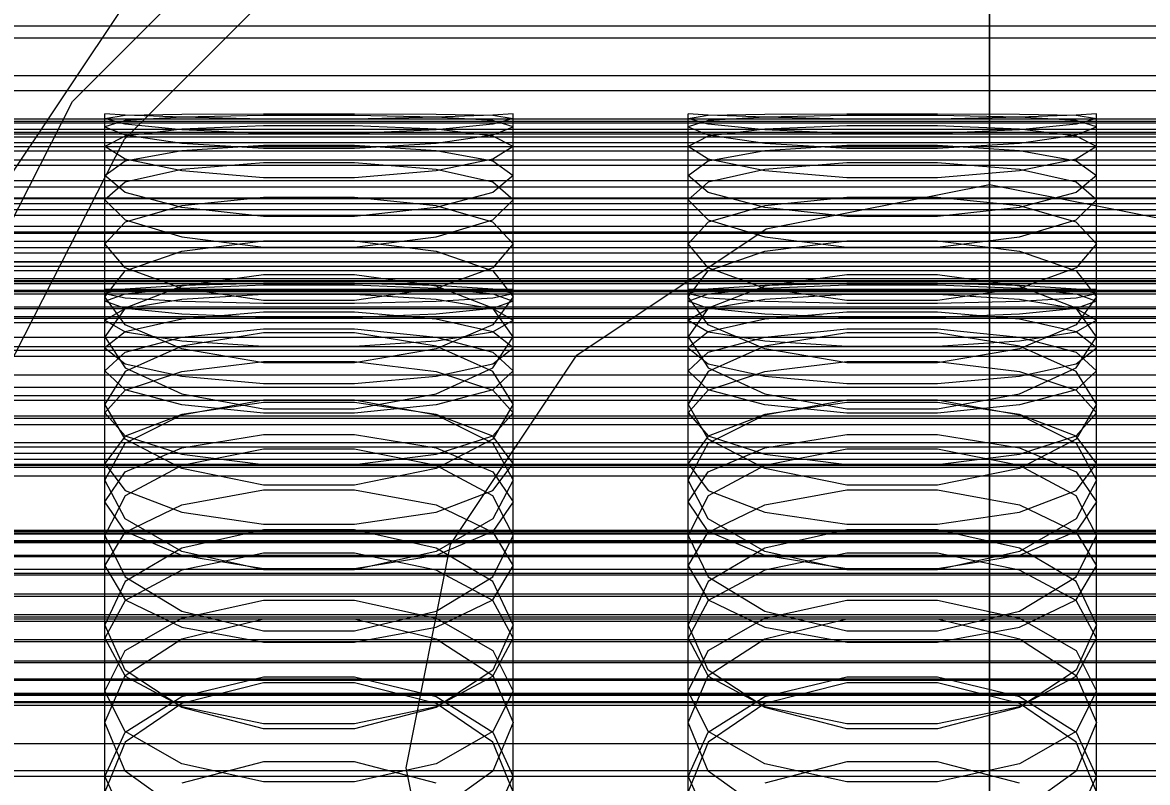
# Model space of a CAD drawing. Header units: millimetres. Extents: x -191664 to 191490, y -197311 to 10263.
# Drawn here: x -99.5 to 16.3, y -29951.5 to -29873.3 of the extents above; entities that cross this region are included whole.
import ezdxf

# ---------------------------------------------------------------- set-up
doc = ezdxf.new("R2010")
doc.units = ezdxf.units.MM
for name, color, linetype, lineweight in [('COTAS_USUARIO', 1, 'Continuous', 0), ('frontal_briquetadora', 7, 'Continuous', 0), ('frontal_C01', 7, 'Continuous', 0), ('frontal_C02', 7, 'Continuous', 0), ('frontal_C03', 7, 'Continuous', 0), ('frontal_secador', 7, 'Continuous', 0)]:
    doc.layers.add(name, color=color, linetype=linetype, lineweight=lineweight)
doc.dimstyles.new('PLANTA_100', dxfattribs={"dimtxt": 250, "dimasz": 150, "dimexe": 150, "dimexo": 80, "dimgap": 100, "dimtad": 1, "dimtih": 1, "dimtoh": 1, "dimdec": 1, "dimdsep": 46, "dimcen": 0.09, "dimclrd": 1, "dimclre": 1, "dimclrt": 1, "dimadec": 0, "dimazin": 0, "dimtfac": 1, "dimtdec": 4, "dimtofl": 0, "dimtmove": 0, "dimatfit": 3, "dimfxl": 1, "dimtolj": 1, "dimtzin": 0, "dimarcsym": 0})

# ---------------------------------------------------------------- blocks, each defined once
blk = doc.blocks.new('*D106')
at = {"layer": 'COTAS_USUARIO', "color": 1, "lineweight": -2, "transparency": 16777216}
for p, q in [((-1180, -29182.75), (-1180, -29032.75)), ((-60, -29332.75), (-1330, -29332.75)), ((-60, -29700), (-1330, -29700)), ((-1180, -29850), (-1180, -30000))]:
    blk.add_line(p, q, dxfattribs=at)
at = {"layer": 'COTAS_USUARIO', "color": 1, "transparency": 16777216}
for points in [[(-1205, -29182.75), (-1155, -29182.75), (-1180, -29332.75)], [(-1205, -29850), (-1155, -29850), (-1180, -29700)]]:
    blk.add_solid(points, dxfattribs=at)
at = {"layer": 'Defpoints', "color": 0, "transparency": 16777216}
for p in [(-1180, -29332.75), (20, -29332.75), (20, -29700)]:
    blk.add_point(p, dxfattribs=at)
blk = doc.blocks.new('*D109')
at = {"layer": 'COTAS_USUARIO', "color": 1, "lineweight": -2, "transparency": 16777216}
for p, q in [((-80, -28700), (-1350, -28700)), ((-1200, -31850), (-1200, -28850)), ((-80, -32000), (-1350, -32000))]:
    blk.add_line(p, q, dxfattribs=at)
at = {"layer": 'COTAS_USUARIO', "color": 1, "transparency": 16777216}
for points in [[(-1225, -28850), (-1175, -28850), (-1200, -28700)], [(-1225, -31850), (-1175, -31850), (-1200, -32000)]]:
    blk.add_solid(points, dxfattribs=at)
at = {"layer": 'Defpoints', "color": 0, "transparency": 16777216}
for p in [(-1200, -28700), (0, -28700), (0, -32000)]:
    blk.add_point(p, dxfattribs=at)
blk = doc.blocks.new('*D111')
at = {"layer": 'COTAS_USUARIO', "color": 1, "lineweight": -2, "transparency": 16777216}
for p, q in [((-80, -27700), (-1350, -27700)), ((-1200, -31850), (-1200, -27850)), ((-80, -32000), (-1350, -32000))]:
    blk.add_line(p, q, dxfattribs=at)
at = {"layer": 'COTAS_USUARIO', "color": 1, "transparency": 16777216}
for points in [[(-1225, -27850), (-1175, -27850), (-1200, -27700)], [(-1225, -31850), (-1175, -31850), (-1200, -32000)]]:
    blk.add_solid(points, dxfattribs=at)
at = {"layer": 'Defpoints', "color": 0, "transparency": 16777216}
for p in [(-1200, -27700), (0, -27700), (0, -32000)]:
    blk.add_point(p, dxfattribs=at)
blk = doc.blocks.new('*D117')
at = {"layer": 'COTAS_USUARIO', "color": 1, "lineweight": -2, "transparency": 16777216}
for p, q in [((1200, -29280), (1200, -29130)), ((80, -29430), (1350, -29430)), ((80, -29710), (1350, -29710)), ((1200, -29860), (1200, -30010))]:
    blk.add_line(p, q, dxfattribs=at)
at = {"layer": 'COTAS_USUARIO', "color": 1, "transparency": 16777216}
for points in [[(1175, -29280), (1225, -29280), (1200, -29430)], [(1175, -29860), (1225, -29860), (1200, -29710)]]:
    blk.add_solid(points, dxfattribs=at)
at = {"layer": 'Defpoints', "color": 0, "transparency": 16777216}
for p in [(0, -29430), (0, -29710), (1200, -29710)]:
    blk.add_point(p, dxfattribs=at)
blk = doc.blocks.new('*D118')
at = {"layer": 'COTAS_USUARIO', "color": 1, "lineweight": -2, "transparency": 16777216}
for p, q in [((1200, -29560), (1200, -29410)), ((80, -29710), (1350, -29710)), ((80, -29990), (1350, -29990)), ((1200, -30140), (1200, -30290))]:
    blk.add_line(p, q, dxfattribs=at)
at = {"layer": 'COTAS_USUARIO', "color": 1, "transparency": 16777216}
for points in [[(1175, -29560), (1225, -29560), (1200, -29710)], [(1175, -30140), (1225, -30140), (1200, -29990)]]:
    blk.add_solid(points, dxfattribs=at)
at = {"layer": 'Defpoints', "color": 0, "transparency": 16777216}
for p in [(0, -29710), (0, -29990), (1200, -29990)]:
    blk.add_point(p, dxfattribs=at)
blk = doc.blocks.new('*D119')
at = {"layer": 'COTAS_USUARIO', "color": 1, "lineweight": -2, "transparency": 16777216}
for p, q in [((1200, -29840), (1200, -29690)), ((80, -29990), (1350, -29990)), ((80, -30270), (1350, -30270)), ((1200, -30420), (1200, -30570))]:
    blk.add_line(p, q, dxfattribs=at)
at = {"layer": 'COTAS_USUARIO', "color": 1, "transparency": 16777216}
for points in [[(1175, -29840), (1225, -29840), (1200, -29990)], [(1175, -30420), (1225, -30420), (1200, -30270)]]:
    blk.add_solid(points, dxfattribs=at)
at = {"layer": 'Defpoints', "color": 0, "transparency": 16777216}
for p in [(0, -29990), (0, -30270), (1200, -30270)]:
    blk.add_point(p, dxfattribs=at)
blk = doc.blocks.new('*D121')
at = {"layer": 'COTAS_USUARIO', "color": 1, "lineweight": -2, "transparency": 16777216}
for p, q in [((-80, -29000), (-1350, -29000)), ((-1200, -31850), (-1200, -29150)), ((-80, -32000), (-1350, -32000))]:
    blk.add_line(p, q, dxfattribs=at)
at = {"layer": 'COTAS_USUARIO', "color": 1, "transparency": 16777216}
for points in [[(-1225, -29150), (-1175, -29150), (-1200, -29000)], [(-1225, -31850), (-1175, -31850), (-1200, -32000)]]:
    blk.add_solid(points, dxfattribs=at)
at = {"layer": 'Defpoints', "color": 0, "transparency": 16777216}
for p in [(-1200, -29000), (0, -29000), (0, -32000)]:
    blk.add_point(p, dxfattribs=at)

msp = doc.modelspace()

# ---------------------------------------------------------------- linework, layer by layer
at = {"layer": 'frontal_briquetadora', "color": 9, "true_color": 0xb9c3c2}
for p, q in [((-88.92, -29882.86), (-91, -29882.75)), ((-91, -29900.75), (-91, -29882.75)), ((-91, -29883.22), (-88.92, -29882.88)), ((-88.92, -29883.78), (-91, -29883.22)), ((-91, -29901.2), (-91, -29883.22)), ((-88.92, -29882.88), (-83.09, -29882.76)), ((-83.09, -29883.09), (-88.92, -29882.86)), ((-83.09, -29883.06), (-88.92, -29883.42)), ((-83.09, -29882.76), (-74.67, -29882.75)), ((-74.67, -29882.92), (-83.09, -29883.06)), ((-74.67, -29883.28), (-83.09, -29883.09)), ((-74.67, -29882.75), (-65.33, -29882.75)), ((-65.33, -29882.92), (-74.67, -29882.92)), ((-65.33, -29882.75), (-56.91, -29882.76)), ((-56.91, -29883.06), (-65.33, -29882.92)), ((-56.91, -29883.09), (-65.33, -29883.28)), ((-56.91, -29882.76), (-51.08, -29882.88)), ((-51.08, -29882.86), (-56.91, -29883.09)), ((-51.08, -29883.42), (-56.91, -29883.06)), ((-49, -29882.75), (-51.08, -29882.86)), ((-51.08, -29882.88), (-49, -29883.22)), ((-49, -29883.22), (-51.08, -29883.78)), ((-49, -29900.75), (-49, -29882.75)), ((-49, -29901.2), (-49, -29883.22)), ((-28.92, -29882.86), (-31, -29882.75)), ((-31, -29900.75), (-31, -29882.75)), ((-31, -29883.22), (-28.92, -29882.88)), ((-28.92, -29883.78), (-31, -29883.22)), ((-31, -29901.2), (-31, -29883.22)), ((-28.92, -29882.88), (-23.09, -29882.76)), ((-23.09, -29883.09), (-28.92, -29882.86)), ((-23.09, -29883.06), (-28.92, -29883.42)), ((-23.09, -29882.76), (-14.67, -29882.75)), ((-14.67, -29882.92), (-23.09, -29883.06)), ((-14.67, -29883.28), (-23.09, -29883.09)), ((-14.67, -29882.75), (-5.33, -29882.75)), ((-5.33, -29882.92), (-14.67, -29882.92)), ((-5.33, -29882.75), (3.09, -29882.76)), ((3.09, -29883.06), (-5.33, -29882.92)), ((3.09, -29883.09), (-5.33, -29883.28)), ((3.09, -29882.76), (8.92, -29882.88)), ((8.92, -29882.86), (3.09, -29883.09)), ((8.92, -29883.42), (3.09, -29883.06)), ((11, -29882.75), (8.92, -29882.86)), ((8.92, -29882.88), (11, -29883.22)), ((11, -29883.22), (8.92, -29883.78)), ((11, -29900.75), (11, -29882.75)), ((11, -29901.2), (11, -29883.22)), ((-88.92, -29883.42), (-91, -29884.06)), ((-91, -29902), (-91, -29884.06)), ((-91, -29884.06), (-88.92, -29884.91)), ((-83.09, -29884.37), (-88.92, -29883.78)), ((-83.09, -29884.3), (-88.92, -29885.02)), ((-74.67, -29883.96), (-83.09, -29884.3)), ((-74.67, -29884.76), (-83.09, -29884.37)), ((-65.33, -29883.28), (-74.67, -29883.28)), ((-65.33, -29883.96), (-74.67, -29883.96)), ((-56.91, -29884.3), (-65.33, -29883.96)), ((-56.91, -29884.37), (-65.33, -29884.76)), ((-51.08, -29883.78), (-56.91, -29884.37)), ((-51.08, -29885.02), (-56.91, -29884.3)), ((-49, -29884.06), (-51.08, -29883.42)), ((-51.08, -29884.91), (-49, -29884.06)), ((-49, -29902), (-49, -29884.06)), ((-28.92, -29883.42), (-31, -29884.06)), ((-31, -29902), (-31, -29884.06)), ((-31, -29884.06), (-28.92, -29884.91)), ((-23.09, -29884.37), (-28.92, -29883.78)), ((-23.09, -29884.3), (-28.92, -29885.02)), ((-14.67, -29883.96), (-23.09, -29884.3)), ((-14.67, -29884.76), (-23.09, -29884.37)), ((-5.33, -29883.28), (-14.67, -29883.28)), ((-5.33, -29883.96), (-14.67, -29883.96)), ((3.09, -29884.3), (-5.33, -29883.96)), ((3.09, -29884.37), (-5.33, -29884.76)), ((8.92, -29883.78), (3.09, -29884.37)), ((8.92, -29885.02), (3.09, -29884.3)), ((11, -29884.06), (8.92, -29883.42)), ((8.92, -29884.91), (11, -29884.06)), ((11, -29902), (11, -29884.06)), ((-88.92, -29885.02), (-91, -29886.11)), ((-88.92, -29884.91), (-83.09, -29885.75)), ((-65.33, -29884.76), (-74.67, -29884.76)), ((-56.91, -29885.75), (-51.08, -29884.91)), ((-49, -29886.11), (-51.08, -29885.02)), ((-28.92, -29885.02), (-31, -29886.11)), ((-28.92, -29884.91), (-23.09, -29885.75)), ((-5.33, -29884.76), (-14.67, -29884.76)), ((3.09, -29885.75), (8.92, -29884.91)), ((11, -29886.11), (8.92, -29885.02)), ((-91, -29903.95), (-91, -29886.11)), ((-88.92, -29887.4), (-91, -29886.11)), ((-88.92, -29887.56), (-83.09, -29886.49)), ((-83.09, -29885.75), (-74.67, -29886.27)), ((-83.09, -29886.49), (-74.67, -29885.95)), ((-74.67, -29885.95), (-65.33, -29885.95)), ((-74.67, -29886.27), (-65.33, -29886.27)), ((-65.33, -29886.27), (-56.91, -29885.75)), ((-65.33, -29885.95), (-56.91, -29886.49)), ((-56.91, -29886.49), (-51.08, -29887.56)), ((-49, -29886.11), (-51.08, -29887.4)), ((-49, -29903.95), (-49, -29886.11)), ((-31, -29903.95), (-31, -29886.11)), ((-28.92, -29887.4), (-31, -29886.11)), ((-28.92, -29887.56), (-23.09, -29886.49)), ((-23.09, -29885.75), (-14.67, -29886.27)), ((-23.09, -29886.49), (-14.67, -29885.95)), ((-14.67, -29885.95), (-5.33, -29885.95)), ((-14.67, -29886.27), (-5.33, -29886.27)), ((-5.33, -29886.27), (3.09, -29885.75)), ((-5.33, -29885.95), (3.09, -29886.49)), ((3.09, -29886.49), (8.92, -29887.56)), ((11, -29886.11), (8.92, -29887.4)), ((11, -29903.95), (11, -29886.11)), ((-91, -29889.09), (-88.92, -29887.56)), ((-83.09, -29888.59), (-88.92, -29887.4)), ((-74.67, -29887.79), (-83.09, -29888.46)), ((-65.33, -29887.79), (-74.67, -29887.79)), ((-56.91, -29888.46), (-65.33, -29887.79)), ((-51.08, -29887.4), (-56.91, -29888.59)), ((-51.08, -29887.56), (-49, -29889.09)), ((-31, -29889.09), (-28.92, -29887.56)), ((-23.09, -29888.59), (-28.92, -29887.4)), ((-14.67, -29887.79), (-23.09, -29888.46)), ((-5.33, -29887.79), (-14.67, -29887.79)), ((3.09, -29888.46), (-5.33, -29887.79)), ((8.92, -29887.4), (3.09, -29888.59)), ((8.92, -29887.56), (11, -29889.09)), ((-83.09, -29888.46), (-88.92, -29889.77)), ((-74.67, -29889.31), (-83.09, -29888.59)), ((-56.91, -29888.59), (-65.33, -29889.31)), ((-51.08, -29889.77), (-56.91, -29888.46)), ((-23.09, -29888.46), (-28.92, -29889.77)), ((-14.67, -29889.31), (-23.09, -29888.59)), ((3.09, -29888.59), (-5.33, -29889.31)), ((8.92, -29889.77), (3.09, -29888.46)), ((-88.92, -29890.82), (-91, -29889.09)), ((-91, -29906.8), (-91, -29889.09)), ((-88.92, -29889.77), (-91, -29891.59)), ((-65.33, -29889.31), (-74.67, -29889.31)), ((-49, -29889.09), (-51.08, -29890.82)), ((-49, -29891.59), (-51.08, -29889.77)), ((-49, -29906.8), (-49, -29889.09)), ((-28.92, -29890.82), (-31, -29889.09)), ((-31, -29906.8), (-31, -29889.09)), ((-28.92, -29889.77), (-31, -29891.59)), ((-5.33, -29889.31), (-14.67, -29889.31)), ((11, -29889.09), (8.92, -29890.82)), ((11, -29891.59), (8.92, -29889.77)), ((11, -29906.8), (11, -29889.09)), ((-83.09, -29892.36), (-88.92, -29890.82)), ((-74.67, -29891.33), (-83.09, -29892.2)), ((-65.33, -29891.33), (-74.67, -29891.33)), ((-56.91, -29892.2), (-65.33, -29891.33)), ((-51.08, -29890.82), (-56.91, -29892.36)), ((-23.09, -29892.36), (-28.92, -29890.82)), ((-14.67, -29891.33), (-23.09, -29892.2)), ((-5.33, -29891.33), (-14.67, -29891.33)), ((3.09, -29892.2), (-5.33, -29891.33)), ((8.92, -29890.82), (3.09, -29892.36)), ((-91, -29909.18), (-91, -29891.59)), ((-91, -29891.59), (-88.92, -29893.62)), ((-83.09, -29892.2), (-88.92, -29893.86)), ((-74.67, -29893.28), (-83.09, -29892.36)), ((-56.91, -29892.36), (-65.33, -29893.28)), ((-51.08, -29893.86), (-56.91, -29892.2)), ((-51.08, -29893.62), (-49, -29891.59)), ((-49, -29909.18), (-49, -29891.59)), ((-31, -29909.18), (-31, -29891.59)), ((-31, -29891.59), (-28.92, -29893.62)), ((-23.09, -29892.2), (-28.92, -29893.86)), ((-14.67, -29893.28), (-23.09, -29892.36)), ((3.09, -29892.36), (-5.33, -29893.28)), ((8.92, -29893.86), (3.09, -29892.2)), ((8.92, -29893.62), (11, -29891.59)), ((11, -29909.18), (11, -29891.59)), ((-88.92, -29893.62), (-83.09, -29895.39)), ((-65.33, -29893.28), (-74.67, -29893.28)), ((-56.91, -29895.39), (-51.08, -29893.62)), ((-28.92, -29893.62), (-23.09, -29895.39)), ((-5.33, -29893.28), (-14.67, -29893.28)), ((3.09, -29895.39), (8.92, -29893.62)), ((-88.92, -29893.86), (-91, -29896.12)), ((-49, -29896.12), (-51.08, -29893.86)), ((-28.92, -29893.86), (-31, -29896.12)), ((11, -29896.12), (8.92, -29893.86)), ((200, -29895.04), (-160, -29895.04)), ((-83.09, -29895.39), (-74.67, -29896.44)), ((-83.09, -29896.86), (-74.67, -29895.8)), ((-74.67, -29895.8), (-65.33, -29895.8)), ((-65.33, -29896.44), (-56.91, -29895.39)), ((-65.33, -29895.8), (-56.91, -29896.86)), ((-23.09, -29895.39), (-14.67, -29896.44)), ((-23.09, -29896.86), (-14.67, -29895.8)), ((-14.67, -29895.8), (-5.33, -29895.8)), ((-5.33, -29896.44), (3.09, -29895.39)), ((-5.33, -29895.8), (3.09, -29896.86)), ((-88.92, -29898.58), (-91, -29896.12)), ((-91, -29913.5), (-91, -29896.12)), ((-88.92, -29898.87), (-83.09, -29896.86)), ((-74.67, -29896.44), (-65.33, -29896.44)), ((-56.91, -29896.86), (-51.08, -29898.87)), ((-49, -29896.12), (-51.08, -29898.58)), ((-49, -29913.5), (-49, -29896.12)), ((-28.92, -29898.58), (-31, -29896.12)), ((-31, -29913.5), (-31, -29896.12)), ((-28.92, -29898.87), (-23.09, -29896.86)), ((-14.67, -29896.44), (-5.33, -29896.44)), ((3.09, -29896.86), (8.92, -29898.87)), ((11, -29896.12), (8.92, -29898.58)), ((11, -29913.5), (11, -29896.12)), ((-91, -29901.55), (-88.92, -29898.87)), ((-83.09, -29900.7), (-88.92, -29898.58)), ((-74.67, -29899.29), (-83.09, -29900.47)), ((-65.33, -29899.29), (-74.67, -29899.29)), ((-56.91, -29900.47), (-65.33, -29899.29)), ((-51.08, -29898.58), (-56.91, -29900.7)), ((-51.08, -29898.87), (-49, -29901.55)), ((-31, -29901.55), (-28.92, -29898.87)), ((-23.09, -29900.7), (-28.92, -29898.58)), ((-14.67, -29899.29), (-23.09, -29900.47)), ((-5.33, -29899.29), (-14.67, -29899.29)), ((3.09, -29900.47), (-5.33, -29899.29)), ((8.92, -29898.58), (3.09, -29900.7)), ((8.92, -29898.87), (11, -29901.55)), ((184, -29900), (-194, -29900)), ((-83.09, -29900.4), (-88.92, -29900.75)), ((-83.09, -29900.47), (-88.92, -29902.71)), ((-74.67, -29900.2), (-83.09, -29900.4)), ((-83.09, -29900.66), (-74.67, -29900.33)), ((-65.33, -29900.2), (-74.67, -29900.2)), ((-74.67, -29900.33), (-65.33, -29900.33)), ((-56.91, -29900.4), (-65.33, -29900.2)), ((-65.33, -29900.33), (-56.91, -29900.66)), ((-51.08, -29900.75), (-56.91, -29900.4)), ((-51.08, -29902.71), (-56.91, -29900.47)), ((-23.09, -29900.4), (-28.92, -29900.75)), ((-23.09, -29900.47), (-28.92, -29902.71)), ((-14.67, -29900.2), (-23.09, -29900.4)), ((-23.09, -29900.66), (-14.67, -29900.33)), ((-5.33, -29900.2), (-14.67, -29900.2)), ((-14.67, -29900.33), (-5.33, -29900.33)), ((3.09, -29900.4), (-5.33, -29900.2)), ((-5.33, -29900.33), (3.09, -29900.66)), ((8.92, -29900.75), (3.09, -29900.4)), ((8.92, -29902.71), (3.09, -29900.47)), ((-91, -29900.75), (-88.92, -29900.75)), ((-88.92, -29900.75), (-91, -29901.2)), ((-91, -29901.2), (-88.92, -29901.65)), ((-91, -29902), (-88.92, -29901.26)), ((-88.92, -29904.44), (-91, -29901.55)), ((-91, -29918.69), (-91, -29901.55)), ((-88.92, -29901.26), (-83.09, -29900.66)), ((-88.92, -29900.75), (-83.09, -29900.75)), ((-88.92, -29901.65), (-83.09, -29902.01)), ((-74.67, -29901.93), (-83.09, -29900.7)), ((-83.09, -29900.75), (-74.67, -29900.75)), ((-83.09, -29901.81), (-74.67, -29901.28)), ((-74.67, -29900.75), (-65.33, -29900.75)), ((-74.67, -29901.28), (-65.33, -29901.28)), ((-56.91, -29900.7), (-65.33, -29901.93)), ((-65.33, -29900.75), (-56.91, -29900.75)), ((-65.33, -29901.28), (-56.91, -29901.81)), ((-56.91, -29900.66), (-51.08, -29901.26)), ((-56.91, -29900.75), (-51.08, -29900.75)), ((-56.91, -29902.01), (-51.08, -29901.65)), ((-51.08, -29900.75), (-49, -29900.75)), ((-49, -29901.2), (-51.08, -29900.75)), ((-51.08, -29901.65), (-49, -29901.2)), ((-51.08, -29901.26), (-49, -29902)), ((-49, -29901.55), (-51.08, -29904.44)), ((-49, -29918.69), (-49, -29901.55)), ((-31, -29900.75), (-28.92, -29900.75)), ((-28.92, -29900.75), (-31, -29901.2)), ((-31, -29901.2), (-28.92, -29901.65)), ((-31, -29902), (-28.92, -29901.26)), ((-28.92, -29904.44), (-31, -29901.55)), ((-31, -29918.69), (-31, -29901.55)), ((-28.92, -29901.26), (-23.09, -29900.66)), ((-28.92, -29900.75), (-23.09, -29900.75)), ((-28.92, -29901.65), (-23.09, -29902.01)), ((-14.67, -29901.93), (-23.09, -29900.7)), ((-23.09, -29900.75), (-14.67, -29900.75)), ((-23.09, -29901.81), (-14.67, -29901.28)), ((-14.67, -29900.75), (-5.33, -29900.75)), ((-14.67, -29901.28), (-5.33, -29901.28)), ((3.09, -29900.7), (-5.33, -29901.93)), ((-5.33, -29900.75), (3.09, -29900.75)), ((-5.33, -29901.28), (3.09, -29901.81)), ((3.09, -29900.66), (8.92, -29901.26)), ((3.09, -29900.75), (8.92, -29900.75)), ((3.09, -29902.01), (8.92, -29901.65)), ((8.92, -29900.75), (11, -29900.75)), ((11, -29901.2), (8.92, -29900.75)), ((8.92, -29901.65), (11, -29901.2)), ((8.92, -29901.26), (11, -29902)), ((11, -29901.55), (8.92, -29904.44)), ((11, -29918.69), (11, -29901.55)), ((-88.92, -29902.75), (-91, -29902)), ((-88.92, -29902.71), (-91, -29905.68)), ((-91, -29903.95), (-88.92, -29902.76)), ((-88.92, -29902.76), (-83.09, -29901.81)), ((-83.09, -29903.34), (-88.92, -29902.75)), ((-83.09, -29902.01), (-74.67, -29902.21)), ((-65.33, -29901.93), (-74.67, -29901.93)), ((-74.67, -29902.21), (-65.33, -29902.21)), ((-65.33, -29902.21), (-56.91, -29902.01)), ((-56.91, -29901.81), (-51.08, -29902.76)), ((-51.08, -29902.75), (-56.91, -29903.34)), ((-49, -29902), (-51.08, -29902.75)), ((-49, -29905.68), (-51.08, -29902.71)), ((-51.08, -29902.76), (-49, -29903.95)), ((-28.92, -29902.75), (-31, -29902)), ((-28.92, -29902.71), (-31, -29905.68)), ((-31, -29903.95), (-28.92, -29902.76)), ((-28.92, -29902.76), (-23.09, -29901.81)), ((-23.09, -29903.34), (-28.92, -29902.75)), ((-23.09, -29902.01), (-14.67, -29902.21)), ((-5.33, -29901.93), (-14.67, -29901.93)), ((-14.67, -29902.21), (-5.33, -29902.21)), ((-5.33, -29902.21), (3.09, -29902.01)), ((3.09, -29901.81), (8.92, -29902.76)), ((8.92, -29902.75), (3.09, -29903.34)), ((11, -29902), (8.92, -29902.75)), ((11, -29905.68), (8.92, -29902.71)), ((8.92, -29902.76), (11, -29903.95)), ((-91, -29903.95), (-88.92, -29905.14)), ((-83.09, -29903.86), (-88.92, -29905.16)), ((-74.67, -29903.13), (-83.09, -29903.86)), ((-74.67, -29903.67), (-83.09, -29903.34)), ((-65.33, -29903.13), (-74.67, -29903.13)), ((-65.33, -29903.67), (-74.67, -29903.67)), ((-56.91, -29903.86), (-65.33, -29903.13)), ((-56.91, -29903.34), (-65.33, -29903.67)), ((-51.08, -29905.16), (-56.91, -29903.86)), ((-51.08, -29905.14), (-49, -29903.95)), ((-31, -29903.95), (-28.92, -29905.14)), ((-23.09, -29903.86), (-28.92, -29905.16)), ((-14.67, -29903.13), (-23.09, -29903.86)), ((-14.67, -29903.67), (-23.09, -29903.34)), ((-5.33, -29903.13), (-14.67, -29903.13)), ((-5.33, -29903.67), (-14.67, -29903.67)), ((3.09, -29903.86), (-5.33, -29903.13)), ((3.09, -29903.34), (-5.33, -29903.67)), ((8.92, -29905.16), (3.09, -29903.86)), ((8.92, -29905.14), (11, -29903.95)), ((-88.92, -29905.16), (-91, -29906.8)), ((-83.09, -29906.9), (-88.92, -29904.44)), ((-88.92, -29905.14), (-83.09, -29906.09)), ((-83.09, -29905.72), (-74.67, -29904.86)), ((-74.67, -29904.86), (-65.33, -29904.86)), ((-65.33, -29904.86), (-56.91, -29905.72)), ((-51.08, -29904.44), (-56.91, -29906.9)), ((-56.91, -29906.09), (-51.08, -29905.14)), ((-49, -29906.8), (-51.08, -29905.16)), ((-28.92, -29905.16), (-31, -29906.8)), ((-23.09, -29906.9), (-28.92, -29904.44)), ((-28.92, -29905.14), (-23.09, -29906.09)), ((-23.09, -29905.72), (-14.67, -29904.86)), ((-14.67, -29904.86), (-5.33, -29904.86)), ((-5.33, -29904.86), (3.09, -29905.72)), ((8.92, -29904.44), (3.09, -29906.9)), ((3.09, -29906.09), (8.92, -29905.14)), ((11, -29906.8), (8.92, -29905.16)), ((-91, -29922.63), (-91, -29905.68)), ((-91, -29905.68), (-88.92, -29908.85)), ((-88.92, -29907.26), (-83.09, -29905.72)), ((-74.67, -29905.27), (-83.09, -29906.64)), ((-83.09, -29906.09), (-74.67, -29906.62)), ((-65.33, -29905.27), (-74.67, -29905.27)), ((-56.91, -29906.64), (-65.33, -29905.27)), ((-65.33, -29906.62), (-56.91, -29906.09)), ((-56.91, -29905.72), (-51.08, -29907.26)), ((-51.08, -29908.85), (-49, -29905.68)), ((-49, -29922.63), (-49, -29905.68)), ((-31, -29922.63), (-31, -29905.68)), ((-31, -29905.68), (-28.92, -29908.85)), ((-28.92, -29907.26), (-23.09, -29905.72)), ((-14.67, -29905.27), (-23.09, -29906.64)), ((-23.09, -29906.09), (-14.67, -29906.62)), ((-5.33, -29905.27), (-14.67, -29905.27)), ((3.09, -29906.64), (-5.33, -29905.27)), ((-5.33, -29906.62), (3.09, -29906.09)), ((3.09, -29905.72), (8.92, -29907.26)), ((8.92, -29908.85), (11, -29905.68)), ((11, -29922.63), (11, -29905.68)), ((-91, -29906.8), (-88.92, -29908.43)), ((-91, -29909.18), (-88.92, -29907.26)), ((-83.09, -29906.64), (-88.92, -29909.22)), ((-74.67, -29908.33), (-83.09, -29906.9)), ((-74.67, -29906.62), (-65.33, -29906.62)), ((-56.91, -29906.9), (-65.33, -29908.33)), ((-51.08, -29909.22), (-56.91, -29906.64)), ((-51.08, -29908.43), (-49, -29906.8)), ((-51.08, -29907.26), (-49, -29909.18)), ((-31, -29906.8), (-28.92, -29908.43)), ((-31, -29909.18), (-28.92, -29907.26)), ((-23.09, -29906.64), (-28.92, -29909.22)), ((-14.67, -29908.33), (-23.09, -29906.9)), ((-14.67, -29906.62), (-5.33, -29906.62)), ((3.09, -29906.9), (-5.33, -29908.33)), ((8.92, -29909.22), (3.09, -29906.64)), ((8.92, -29908.43), (11, -29906.8)), ((8.92, -29907.26), (11, -29909.18)), ((-88.92, -29908.43), (-83.09, -29909.73)), ((-83.09, -29909.25), (-74.67, -29908.2)), ((-74.67, -29908.2), (-65.33, -29908.2)), ((-65.33, -29908.33), (-74.67, -29908.33)), ((-65.33, -29908.2), (-56.91, -29909.25)), ((-56.91, -29909.73), (-51.08, -29908.43)), ((-28.92, -29908.43), (-23.09, -29909.73)), ((-23.09, -29909.25), (-14.67, -29908.2)), ((-14.67, -29908.2), (-5.33, -29908.2)), ((-5.33, -29908.33), (-14.67, -29908.33)), ((-5.33, -29908.2), (3.09, -29909.25)), ((3.09, -29909.73), (8.92, -29908.43)), ((-88.92, -29911.11), (-91, -29909.18)), ((-88.92, -29909.22), (-91, -29912.61)), ((-88.92, -29908.85), (-83.09, -29911.53)), ((-88.92, -29911.14), (-83.09, -29909.25)), ((-83.09, -29909.73), (-74.67, -29910.46)), ((-65.33, -29910.46), (-56.91, -29909.73)), ((-56.91, -29911.53), (-51.08, -29908.85)), ((-56.91, -29909.25), (-51.08, -29911.14)), ((-49, -29909.18), (-51.08, -29911.11)), ((-49, -29912.61), (-51.08, -29909.22)), ((-28.92, -29911.11), (-31, -29909.18)), ((-28.92, -29909.22), (-31, -29912.61)), ((-28.92, -29908.85), (-23.09, -29911.53)), ((-28.92, -29911.14), (-23.09, -29909.25)), ((-23.09, -29909.73), (-14.67, -29910.46)), ((-5.33, -29910.46), (3.09, -29909.73)), ((3.09, -29911.53), (8.92, -29908.85)), ((3.09, -29909.25), (8.92, -29911.14)), ((11, -29909.18), (8.92, -29911.11)), ((11, -29912.61), (8.92, -29909.22)), ((-74.67, -29910.46), (-65.33, -29910.46)), ((-14.67, -29910.46), (-5.33, -29910.46)), ((-91, -29913.5), (-88.92, -29911.14)), ((-83.09, -29912.65), (-88.92, -29911.11)), ((-83.09, -29911.53), (-74.67, -29913.08)), ((-83.09, -29913.7), (-74.67, -29912.14)), ((-74.67, -29912.14), (-65.33, -29912.14)), ((-65.33, -29913.08), (-56.91, -29911.53)), ((-65.33, -29912.14), (-56.91, -29913.7)), ((-51.08, -29911.11), (-56.91, -29912.65)), ((-51.08, -29911.14), (-49, -29913.5)), ((-31, -29913.5), (-28.92, -29911.14)), ((-23.09, -29912.65), (-28.92, -29911.11)), ((-23.09, -29911.53), (-14.67, -29913.08)), ((-23.09, -29913.7), (-14.67, -29912.14)), ((-14.67, -29912.14), (-5.33, -29912.14)), ((-5.33, -29913.08), (3.09, -29911.53)), ((-5.33, -29912.14), (3.09, -29913.7)), ((8.92, -29911.11), (3.09, -29912.65)), ((8.92, -29911.14), (11, -29913.5)), ((-88.92, -29916.19), (-91, -29912.61)), ((-91, -29929.24), (-91, -29912.61)), ((-74.67, -29912.43), (-83.09, -29913.67)), ((-74.67, -29913.51), (-83.09, -29912.65)), ((-65.33, -29912.43), (-74.67, -29912.43)), ((-74.67, -29913.08), (-65.33, -29913.08)), ((-56.91, -29913.67), (-65.33, -29912.43)), ((-56.91, -29912.65), (-65.33, -29913.51)), ((-49, -29912.61), (-51.08, -29916.19)), ((-49, -29929.24), (-49, -29912.61)), ((-28.92, -29916.19), (-31, -29912.61)), ((-31, -29929.24), (-31, -29912.61)), ((-14.67, -29912.43), (-23.09, -29913.67)), ((-14.67, -29913.51), (-23.09, -29912.65)), ((-5.33, -29912.43), (-14.67, -29912.43)), ((-14.67, -29913.08), (-5.33, -29913.08)), ((3.09, -29913.67), (-5.33, -29912.43)), ((3.09, -29912.65), (-5.33, -29913.51)), ((11, -29912.61), (8.92, -29916.19)), ((11, -29929.24), (11, -29912.61)), ((-91, -29913.5), (-88.92, -29915.86)), ((-83.09, -29913.67), (-88.92, -29915.9)), ((-88.92, -29916.61), (-83.09, -29913.7)), ((-65.33, -29913.51), (-74.67, -29913.51)), ((-51.08, -29915.9), (-56.91, -29913.67)), ((-56.91, -29913.7), (-51.08, -29916.61)), ((-51.08, -29915.86), (-49, -29913.5)), ((-31, -29913.5), (-28.92, -29915.86)), ((-23.09, -29913.67), (-28.92, -29915.9)), ((-28.92, -29916.61), (-23.09, -29913.7)), ((-5.33, -29913.51), (-14.67, -29913.51)), ((8.92, -29915.9), (3.09, -29913.67)), ((3.09, -29913.7), (8.92, -29916.61)), ((8.92, -29915.86), (11, -29913.5)), ((-88.92, -29915.9), (-91, -29918.69)), ((-91, -29920.41), (-88.92, -29916.61)), ((-88.92, -29915.86), (-83.09, -29917.75)), ((-83.09, -29919.21), (-88.92, -29916.19)), ((-83.09, -29917.1), (-74.67, -29915.73)), ((-74.67, -29915.73), (-65.33, -29915.73)), ((-65.33, -29915.73), (-56.91, -29917.1)), ((-56.91, -29917.75), (-51.08, -29915.86)), ((-51.08, -29916.19), (-56.91, -29919.21)), ((-49, -29918.69), (-51.08, -29915.9)), ((-51.08, -29916.61), (-49, -29920.41)), ((-28.92, -29915.9), (-31, -29918.69)), ((-31, -29920.41), (-28.92, -29916.61)), ((-28.92, -29915.86), (-23.09, -29917.75)), ((-23.09, -29919.21), (-28.92, -29916.19)), ((-23.09, -29917.1), (-14.67, -29915.73)), ((-14.67, -29915.73), (-5.33, -29915.73)), ((-5.33, -29915.73), (3.09, -29917.1)), ((3.09, -29917.75), (8.92, -29915.86)), ((8.92, -29916.19), (3.09, -29919.21)), ((11, -29918.69), (8.92, -29915.9)), ((8.92, -29916.61), (11, -29920.41)), ((-88.92, -29919.56), (-83.09, -29917.1)), ((-74.67, -29917.21), (-83.09, -29918.89)), ((-83.09, -29917.75), (-74.67, -29918.8)), ((-65.33, -29917.21), (-74.67, -29917.21)), ((-56.91, -29918.89), (-65.33, -29917.21)), ((-65.33, -29918.8), (-56.91, -29917.75)), ((-56.91, -29917.1), (-51.08, -29919.56)), ((-28.92, -29919.56), (-23.09, -29917.1)), ((-14.67, -29917.21), (-23.09, -29918.89)), ((-23.09, -29917.75), (-14.67, -29918.8)), ((-5.33, -29917.21), (-14.67, -29917.21)), ((3.09, -29918.89), (-5.33, -29917.21)), ((-5.33, -29918.8), (3.09, -29917.75)), ((3.09, -29917.1), (8.92, -29919.56)), ((-91, -29918.69), (-88.92, -29921.48)), ((-83.09, -29918.89), (-88.92, -29922.02)), ((-74.67, -29918.8), (-65.33, -29918.8)), ((-51.08, -29922.02), (-56.91, -29918.89)), ((-51.08, -29921.48), (-49, -29918.69)), ((-31, -29918.69), (-28.92, -29921.48)), ((-23.09, -29918.89), (-28.92, -29922.02)), ((-14.67, -29918.8), (-5.33, -29918.8)), ((8.92, -29922.02), (3.09, -29918.89)), ((8.92, -29921.48), (11, -29918.69)), ((-91, -29922.63), (-88.92, -29919.56)), ((-74.67, -29920.94), (-83.09, -29919.21)), ((-56.91, -29919.21), (-65.33, -29920.94)), ((-51.08, -29919.56), (-49, -29922.63)), ((-31, -29922.63), (-28.92, -29919.56)), ((-14.67, -29920.94), (-23.09, -29919.21)), ((3.09, -29919.21), (-5.33, -29920.94)), ((8.92, -29919.56), (11, -29922.63)), ((-88.92, -29924.4), (-91, -29920.41)), ((-91, -29936.68), (-91, -29920.41)), ((-83.09, -29922.96), (-74.67, -29921.4)), ((-65.33, -29920.94), (-74.67, -29920.94)), ((-74.67, -29921.4), (-65.33, -29921.4)), ((-65.33, -29921.4), (-56.91, -29922.96)), ((-49, -29920.41), (-51.08, -29924.4)), ((-49, -29936.68), (-49, -29920.41)), ((-28.92, -29924.4), (-31, -29920.41)), ((-31, -29936.68), (-31, -29920.41)), ((-23.09, -29922.96), (-14.67, -29921.4)), ((-5.33, -29920.94), (-14.67, -29920.94)), ((-14.67, -29921.4), (-5.33, -29921.4)), ((-5.33, -29921.4), (3.09, -29922.96)), ((11, -29920.41), (8.92, -29924.4)), ((11, -29936.68), (11, -29920.41)), ((-88.92, -29922.02), (-91, -29926.09)), ((-88.92, -29921.48), (-83.09, -29923.71)), ((-56.91, -29923.71), (-51.08, -29921.48)), ((-49, -29926.09), (-51.08, -29922.02)), ((-28.92, -29922.02), (-31, -29926.09)), ((-28.92, -29921.48), (-23.09, -29923.71)), ((3.09, -29923.71), (8.92, -29921.48)), ((11, -29926.09), (8.92, -29922.02)), ((-88.92, -29925.7), (-91, -29922.63)), ((-88.92, -29925.75), (-83.09, -29922.96)), ((-83.09, -29923.71), (-74.67, -29924.95)), ((-65.33, -29924.95), (-56.91, -29923.71)), ((-56.91, -29922.96), (-51.08, -29925.75)), ((-49, -29922.63), (-51.08, -29925.7)), ((-28.92, -29925.7), (-31, -29922.63)), ((-28.92, -29925.75), (-23.09, -29922.96)), ((-23.09, -29923.71), (-14.67, -29924.95)), ((-5.33, -29924.95), (3.09, -29923.71)), ((3.09, -29922.96), (8.92, -29925.75)), ((11, -29922.63), (8.92, -29925.7)), ((-83.09, -29927.74), (-88.92, -29924.4)), ((-51.08, -29924.4), (-56.91, -29927.74)), ((-23.09, -29927.74), (-28.92, -29924.4)), ((8.92, -29924.4), (3.09, -29927.74)), ((-91, -29929.24), (-88.92, -29925.75)), ((-91, -29942.1), (-91, -29926.09)), ((-91, -29926.09), (-88.92, -29930.34)), ((-83.09, -29928.16), (-88.92, -29925.7)), ((-74.67, -29925.53), (-83.09, -29927.39)), ((-74.67, -29924.95), (-65.33, -29924.95)), ((-65.33, -29925.53), (-74.67, -29925.53)), ((-56.91, -29927.39), (-65.33, -29925.53)), ((-51.08, -29925.7), (-56.91, -29928.16)), ((-51.08, -29925.75), (-49, -29929.24)), ((-51.08, -29930.34), (-49, -29926.09)), ((-49, -29942.1), (-49, -29926.09)), ((-31, -29929.24), (-28.92, -29925.75)), ((-31, -29942.1), (-31, -29926.09)), ((-31, -29926.09), (-28.92, -29930.34)), ((-23.09, -29928.16), (-28.92, -29925.7)), ((-14.67, -29925.53), (-23.09, -29927.39)), ((-14.67, -29924.95), (-5.33, -29924.95)), ((-5.33, -29925.53), (-14.67, -29925.53)), ((3.09, -29927.39), (-5.33, -29925.53)), ((8.92, -29925.7), (3.09, -29928.16)), ((8.92, -29925.75), (11, -29929.24)), ((8.92, -29930.34), (11, -29926.09)), ((11, -29942.1), (11, -29926.09)), ((-83.09, -29927.39), (-88.92, -29930.84)), ((-74.67, -29929.65), (-83.09, -29927.74)), ((-74.67, -29927.93), (-83.09, -29929.66)), ((-74.67, -29929.52), (-83.09, -29928.16)), ((-65.33, -29927.93), (-74.67, -29927.93)), ((-56.91, -29927.74), (-65.33, -29929.65)), ((-56.91, -29929.66), (-65.33, -29927.93)), ((-56.91, -29928.16), (-65.33, -29929.52)), ((-51.08, -29930.84), (-56.91, -29927.39)), ((-23.09, -29927.39), (-28.92, -29930.84)), ((-14.67, -29929.65), (-23.09, -29927.74)), ((-14.67, -29927.93), (-23.09, -29929.66)), ((-14.67, -29929.52), (-23.09, -29928.16)), ((-5.33, -29927.93), (-14.67, -29927.93)), ((3.09, -29927.74), (-5.33, -29929.65)), ((3.09, -29929.66), (-5.33, -29927.93)), ((3.09, -29928.16), (-5.33, -29929.52)), ((8.92, -29930.84), (3.09, -29927.39)), ((-91, -29929.24), (-88.92, -29932.72)), ((-65.33, -29929.52), (-74.67, -29929.52)), ((-51.08, -29932.72), (-49, -29929.24)), ((-31, -29929.24), (-28.92, -29932.72)), ((-5.33, -29929.52), (-14.67, -29929.52)), ((8.92, -29932.72), (11, -29929.24)), ((-83.09, -29929.66), (-88.92, -29932.79)), ((-88.92, -29930.34), (-83.09, -29933.89)), ((-65.33, -29929.65), (-74.67, -29929.65)), ((-51.08, -29932.79), (-56.91, -29929.66)), ((-56.91, -29933.89), (-51.08, -29930.34)), ((-23.09, -29929.66), (-28.92, -29932.79)), ((-28.92, -29930.34), (-23.09, -29933.89)), ((-5.33, -29929.65), (-14.67, -29929.65)), ((8.92, -29932.79), (3.09, -29929.66)), ((3.09, -29933.89), (8.92, -29930.34)), ((-88.92, -29930.84), (-91, -29935.3)), ((-49, -29935.3), (-51.08, -29930.84)), ((-28.92, -29930.84), (-31, -29935.3)), ((11, -29935.3), (8.92, -29930.84)), ((-88.92, -29932.79), (-91, -29936.68)), ((-88.92, -29932.72), (-83.09, -29935.52)), ((-83.09, -29934.6), (-74.67, -29932.74)), ((-74.67, -29932.74), (-65.33, -29932.74)), ((-65.33, -29932.74), (-56.91, -29934.6)), ((-56.91, -29935.52), (-51.08, -29932.72)), ((-49, -29936.68), (-51.08, -29932.79)), ((-28.92, -29932.79), (-31, -29936.68)), ((-28.92, -29932.72), (-23.09, -29935.52)), ((-23.09, -29934.6), (-14.67, -29932.74)), ((-14.67, -29932.74), (-5.33, -29932.74)), ((-5.33, -29932.74), (3.09, -29934.6)), ((3.09, -29935.52), (8.92, -29932.72)), ((11, -29936.68), (8.92, -29932.79)), ((-83.09, -29933.89), (-74.67, -29935.92)), ((-65.33, -29935.92), (-56.91, -29933.89)), ((-23.09, -29933.89), (-14.67, -29935.92)), ((-5.33, -29935.92), (3.09, -29933.89)), ((-88.92, -29939.95), (-91, -29935.3)), ((-91, -29950.89), (-91, -29935.3)), ((-88.92, -29937.94), (-83.09, -29934.6)), ((-83.09, -29936.73), (-74.67, -29934.69)), ((-74.67, -29934.69), (-65.33, -29934.69)), ((-65.33, -29934.69), (-56.91, -29936.73)), ((-56.91, -29934.6), (-51.08, -29937.94)), ((-49, -29935.3), (-51.08, -29939.95)), ((-49, -29950.89), (-49, -29935.3)), ((-28.92, -29939.95), (-31, -29935.3)), ((-31, -29950.89), (-31, -29935.3)), ((-28.92, -29937.94), (-23.09, -29934.6)), ((-23.09, -29936.73), (-14.67, -29934.69)), ((-14.67, -29934.69), (-5.33, -29934.69)), ((-5.33, -29934.69), (3.09, -29936.73)), ((3.09, -29934.6), (8.92, -29937.94)), ((11, -29935.3), (8.92, -29939.95)), ((11, -29950.89), (11, -29935.3)), ((-83.09, -29935.52), (-74.67, -29937.07)), ((-74.67, -29935.92), (-65.33, -29935.92)), ((-65.33, -29937.07), (-56.91, -29935.52)), ((-23.09, -29935.52), (-14.67, -29937.07)), ((-14.67, -29935.92), (-5.33, -29935.92)), ((-5.33, -29937.07), (3.09, -29935.52)), ((-91, -29936.68), (-88.92, -29940.58)), ((-88.92, -29940.49), (-83.09, -29936.73)), ((-74.67, -29937.07), (-65.33, -29937.07)), ((-56.91, -29936.73), (-51.08, -29940.49)), ((-51.08, -29940.58), (-49, -29936.68)), ((-31, -29936.68), (-28.92, -29940.58)), ((-28.92, -29940.49), (-23.09, -29936.73)), ((-14.67, -29937.07), (-5.33, -29937.07)), ((3.09, -29936.73), (8.92, -29940.49)), ((8.92, -29940.58), (11, -29936.68)), ((-91, -29942.1), (-88.92, -29937.94)), ((-51.08, -29937.94), (-49, -29942.1)), ((-31, -29942.1), (-28.92, -29937.94)), ((8.92, -29937.94), (11, -29942.1)), ((-83.09, -29943.81), (-88.92, -29939.95)), ((-51.08, -29939.95), (-56.91, -29943.81)), ((-23.09, -29943.81), (-28.92, -29939.95)), ((8.92, -29939.95), (3.09, -29943.81)), ((-91, -29945.33), (-88.92, -29940.49)), ((-88.92, -29940.58), (-83.09, -29943.7)), ((-83.09, -29942.68), (-74.67, -29940.65)), ((-74.67, -29940.65), (-65.33, -29940.65)), ((-65.33, -29940.65), (-56.91, -29942.68)), ((-56.91, -29943.7), (-51.08, -29940.58)), ((-51.08, -29940.49), (-49, -29945.33)), ((-31, -29945.33), (-28.92, -29940.49)), ((-28.92, -29940.58), (-23.09, -29943.7)), ((-23.09, -29942.68), (-14.67, -29940.65)), ((-14.67, -29940.65), (-5.33, -29940.65)), ((-5.33, -29940.65), (3.09, -29942.68)), ((3.09, -29943.7), (8.92, -29940.58)), ((8.92, -29940.49), (11, -29945.33)), ((-88.92, -29946.26), (-91, -29942.1)), ((-74.67, -29941.25), (-83.09, -29943.4)), ((-65.33, -29941.25), (-74.67, -29941.25)), ((-56.91, -29943.4), (-65.33, -29941.25)), ((-49, -29942.1), (-51.08, -29946.26)), ((-28.92, -29946.26), (-31, -29942.1)), ((-14.67, -29941.25), (-23.09, -29943.4)), ((-5.33, -29941.25), (-14.67, -29941.25)), ((3.09, -29943.4), (-5.33, -29941.25)), ((11, -29942.1), (8.92, -29946.26)), ((-88.92, -29946.33), (-83.09, -29942.68)), ((-83.09, -29943.4), (-88.92, -29947.37)), ((-56.91, -29942.68), (-51.08, -29946.33)), ((-51.08, -29947.37), (-56.91, -29943.4)), ((-28.92, -29946.33), (-23.09, -29942.68)), ((-23.09, -29943.4), (-28.92, -29947.37)), ((3.09, -29942.68), (8.92, -29946.33)), ((8.92, -29947.37), (3.09, -29943.4)), ((-83.09, -29943.7), (-74.67, -29945.44)), ((-74.67, -29946), (-83.09, -29943.81)), ((-65.33, -29945.44), (-56.91, -29943.7)), ((-56.91, -29943.81), (-65.33, -29946)), ((-23.09, -29943.7), (-14.67, -29945.44)), ((-14.67, -29946), (-23.09, -29943.81)), ((-5.33, -29945.44), (3.09, -29943.7)), ((3.09, -29943.81), (-5.33, -29946)), ((-88.92, -29950.36), (-91, -29945.33)), ((-91, -29960.46), (-91, -29945.33)), ((-74.67, -29945.44), (-65.33, -29945.44)), ((-49, -29945.33), (-51.08, -29950.36)), ((-49, -29960.46), (-49, -29945.33)), ((-28.92, -29950.36), (-31, -29945.33)), ((-31, -29960.46), (-31, -29945.33)), ((-14.67, -29945.44), (-5.33, -29945.44)), ((11, -29945.33), (8.92, -29950.36)), ((11, -29960.46), (11, -29945.33)), ((-91, -29950.89), (-88.92, -29946.33)), ((-83.09, -29949.6), (-88.92, -29946.26)), ((-65.33, -29946), (-74.67, -29946)), ((-51.08, -29946.26), (-56.91, -29949.6)), ((-51.08, -29946.33), (-49, -29950.89)), ((-31, -29950.89), (-28.92, -29946.33)), ((-23.09, -29949.6), (-28.92, -29946.26)), ((-5.33, -29946), (-14.67, -29946)), ((8.92, -29946.26), (3.09, -29949.6)), ((8.92, -29946.33), (11, -29950.89)), ((-88.92, -29947.37), (-91, -29952.47)), ((-49, -29952.47), (-51.08, -29947.37)), ((-28.92, -29947.37), (-31, -29952.47)), ((11, -29952.47), (8.92, -29947.37)), ((-83.09, -29954.52), (-88.92, -29950.36)), ((-74.67, -29949.37), (-83.09, -29951.57)), ((-74.67, -29951.45), (-83.09, -29949.6)), ((-65.33, -29949.37), (-74.67, -29949.37)), ((-56.91, -29951.57), (-65.33, -29949.37)), ((-56.91, -29949.6), (-65.33, -29951.45)), ((-51.08, -29950.36), (-56.91, -29954.52)), ((-23.09, -29954.52), (-28.92, -29950.36)), ((-14.67, -29949.37), (-23.09, -29951.57)), ((-14.67, -29951.45), (-23.09, -29949.6)), ((-5.33, -29949.37), (-14.67, -29949.37)), ((3.09, -29951.57), (-5.33, -29949.37)), ((3.09, -29949.6), (-5.33, -29951.45)), ((8.92, -29950.36), (3.09, -29954.52)), ((-91, -29950.89), (-88.92, -29955.45)), ((-65.33, -29951.45), (-74.67, -29951.45)), ((-51.08, -29955.45), (-49, -29950.89)), ((-31, -29950.89), (-28.92, -29955.45)), ((-5.33, -29951.45), (-14.67, -29951.45)), ((8.92, -29955.45), (11, -29950.89))]:
    msp.add_line(p, q, dxfattribs=at)
at = {"layer": 'frontal_briquetadora', "color": 8, "true_color": 0x6f7d84}
msp.add_line((200, -29920), (-160, -29920), dxfattribs=at)
at = {"layer": 'frontal_C01', "color": 139, "true_color": 0x345e4e}
for p, q in [((0, -30116.06), (0, -29803.88)), ((0, -29809.56), (0, -30121.75))]:
    msp.add_line(p, q, dxfattribs=at)
at = {"layer": 'frontal_C01', "color": 139, "true_color": 0x354b57}
for p, q in [((-425, -29891.43), (425, -29891.43)), ((425, -29902.8), (-425, -29902.8)), ((425, -29907.7), (-425, -29907.7)), ((-425, -29919.06), (425, -29919.06))]:
    msp.add_line(p, q, dxfattribs=at)
at = {"layer": 'frontal_C02', "color": 139, "true_color": 0x345e4e}
for p, q in [((0, -29968.33), (0, -29683.51)), ((0, -29689.25), (0, -29974.07))]:
    msp.add_line(p, q, dxfattribs=at)
at = {"layer": 'frontal_C02', "color": 252, "true_color": 0x83939a}
for p, q in [((-311.15, -29873.68), (311.15, -29873.68)), ((-311.15, -29874.93), (311.15, -29874.93)), ((-311.15, -29878.8), (311.15, -29878.8)), ((-311.15, -29880.33), (311.15, -29880.33)), ((311.15, -29884.83), (-311.15, -29884.83)), ((-311.15, -29886.54), (311.15, -29886.54)), ((-311.15, -29891.37), (311.15, -29891.37)), ((-311.15, -29893.14), (311.15, -29893.14)), ((-311.15, -29897.97), (311.15, -29897.97)), ((-311.15, -29899.68), (311.15, -29899.68)), ((-311.15, -29904.18), (311.15, -29904.18)), ((-311.15, -29905.71), (311.15, -29905.71)), ((-311.15, -29909.58), (311.15, -29909.58)), ((-311.15, -29910.83), (311.15, -29910.83)), ((-311.15, -29913.79), (311.15, -29913.79)), ((-311.15, -29914.68), (311.15, -29914.68)), ((-311.15, -29916.54), (311.15, -29916.54)), ((-311.15, -29917), (311.15, -29917)), ((-311.15, -29917.64), (311.15, -29917.64))]:
    msp.add_line(p, q, dxfattribs=at)
at = {"layer": 'frontal_C02', "color": 9, "true_color": 0xbac6cb}
for p, q in [((-440, -29883.26), (440, -29883.26)), ((-440, -29883.48), (440, -29883.48)), ((-440, -29883.65), (440, -29883.65)), ((-440, -29884.31), (440, -29884.31)), ((-440, -29884.62), (440, -29884.62)), ((-440, -29885.67), (440, -29885.67)), ((-440, -29886.11), (440, -29886.11)), ((-440, -29887.48), (440, -29887.48)), ((-440, -29888.03), (440, -29888.03)), ((440, -29889.62), (-440, -29889.62)), ((-440, -29890.23), (440, -29890.23)), ((-440, -29891.94), (440, -29891.94)), ((-440, -29892.57), (440, -29892.57)), ((-440, -29894.28), (440, -29894.28)), ((-440, -29894.88), (440, -29894.88)), ((-440, -29896.48), (440, -29896.48)), ((-440, -29897.02), (440, -29897.02)), ((-440, -29898.39), (440, -29898.39)), ((-440, -29898.83), (440, -29898.83)), ((-440, -29899.89), (440, -29899.89)), ((-440, -29900.2), (440, -29900.2)), ((-440, -29900.86), (440, -29900.86)), ((-440, -29901.02), (440, -29901.02)), ((-440, -29901.25), (440, -29901.25))]:
    msp.add_line(p, q, dxfattribs=at)
at = {"layer": 'frontal_C02', "color": 139, "true_color": 0x354b57}
for p, q in [((-450, -29914.05), (450, -29914.05)), ((450, -29925.74), (-450, -29925.74)), ((450, -29947.52), (-450, -29947.52))]:
    msp.add_line(p, q, dxfattribs=at)
at = {"layer": 'frontal_C03', "color": 139, "true_color": 0x345e4e}
for p, q in [((0, -29897.97), (0, -29634.04)), ((0, -29639.82), (0, -29903.75)), ((0, -29897.97), (-250, -29897.97)), ((0, -30161.89), (0, -29897.97)), ((250, -29897.97), (0, -29897.97)), ((-250, -29903.75), (0, -29903.75)), ((0, -29903.75), (0, -30167.67)), ((0, -29903.75), (250, -29903.75))]:
    msp.add_line(p, q, dxfattribs=at)
at = {"layer": 'frontal_C03', "color": 139, "true_color": 0x354b57}
for p, q in [((-450, -29885.09), (450, -29885.09)), ((450, -29895.86), (-450, -29895.86)), ((450, -29918.8), (-450, -29918.8)), ((-450, -29929.57), (450, -29929.57))]:
    msp.add_line(p, q, dxfattribs=at)
at = {"layer": 'frontal_C03', "color": 252, "true_color": 0x83939a}
for p, q in [((-250, -29902.57), (250, -29902.57)), ((-250, -29903.57), (250, -29903.57)), ((-250, -29903.75), (250, -29903.75)), ((-250, -29906.68), (250, -29906.68)), ((-250, -29907.03), (250, -29907.03)), ((-250, -29911.69), (250, -29911.69)), ((-250, -29912.18), (250, -29912.18)), ((-250, -29918.26), (250, -29918.26)), ((-250, -29918.87), (250, -29918.87)), ((250, -29925.95), (-250, -29925.95)), ((-250, -29926.62), (250, -29926.62)), ((-250, -29934.22), (250, -29934.22)), ((-250, -29934.91), (250, -29934.91)), ((-250, -29942.51), (250, -29942.51)), ((-250, -29943.18), (250, -29943.18)), ((-250, -29950.26), (250, -29950.26)), ((-250, -29950.86), (250, -29950.86))]:
    msp.add_line(p, q, dxfattribs=at)
at = {"layer": 'frontal_C03', "color": 9, "true_color": 0xbac6cb}
for p, q in [((-268, -29925.56), (268, -29925.56)), ((-268, -29925.85), (268, -29925.85)), ((-268, -29925.9), (268, -29925.9)), ((-268, -29926.72), (268, -29926.72)), ((-268, -29926.82), (268, -29926.82)), ((-268, -29928.13), (268, -29928.13)), ((-268, -29928.27), (268, -29928.27)), ((-268, -29929.98), (268, -29929.98)), ((-268, -29930.15), (268, -29930.15)), ((268, -29932.14), (-268, -29932.14)), ((-268, -29932.33), (268, -29932.33)), ((-268, -29934.47), (268, -29934.47)), ((-268, -29934.66), (268, -29934.66)), ((-268, -29936.8), (268, -29936.8)), ((-268, -29936.99), (268, -29936.99)), ((-268, -29938.98), (268, -29938.98)), ((-268, -29939.15), (268, -29939.15)), ((-268, -29940.86), (268, -29940.86)), ((-268, -29941), (268, -29941)), ((-268, -29942.31), (268, -29942.31)), ((-268, -29942.41), (268, -29942.41)), ((-268, -29943.23), (268, -29943.23)), ((-268, -29943.28), (268, -29943.28)), ((-268, -29943.56), (268, -29943.56))]:
    msp.add_line(p, q, dxfattribs=at)
at = {"layer": 'frontal_secador', "color": 129, "true_color": 0x304542}
for p, q in [((-94.33, -29881.46), (-68.54, -29855.67)), ((-110.89, -29913.97), (-94.33, -29881.46))]:
    msp.add_line(p, q, dxfattribs=at)
at = {"layer": 'frontal_secador', "color": 142, "true_color": 0x159eb4}
for p, q in [((-88.99, -29885.34), (-64.66, -29861.01)), ((-110.77, -29904.12), (-84.78, -29865.22)), ((-104.62, -29916.01), (-88.99, -29885.34))]:
    msp.add_line(p, q, dxfattribs=at)
at = {"layer": 'frontal_secador', "color": 43, "true_color": 0xe7bf45}
for p, q in [((-22.96, -29894.57), (0, -29890)), ((0, -29890), (22.96, -29894.57)), ((-42.43, -29907.57), (-22.96, -29894.57)), ((-55.43, -29927.04), (-42.43, -29907.57)), ((-60, -29950), (-55.43, -29927.04)), ((-55.43, -29972.96), (-60, -29950))]:
    msp.add_line(p, q, dxfattribs=at)

# ---------------------------------------------------------------- dimensions: what is measured, and where the dimension line sits
at = {"layer": 'COTAS_USUARIO'}
for p1, p2, picture, middle in [((0, -32000), (0, -27700), '*D111', (-1200, -29850)), ((0, -32000), (0, -28700), '*D109', (-1200, -30350)), ((0, -32000), (0, -29000), '*D121', (-1200, -30500)), ((20, -29700), (20, -29332.75), '*D106', (-1180, -29516.375)), ((0, -29430), (0, -29710), '*D117', (1200, -29570)), ((0, -29710), (0, -29990), '*D118', (1200, -29850)), ((0, -29990), (0, -30270), '*D119', (1200, -30130))]:
    dim = msp.add_aligned_dim(p1=p1, p2=p2, distance=1200, dimstyle='PLANTA_100', dxfattribs=at)
    dim.commit()
    dim.dimension.update_dxf_attribs({"geometry": picture, "text_midpoint": middle})

doc.saveas('drawing.dxf')
